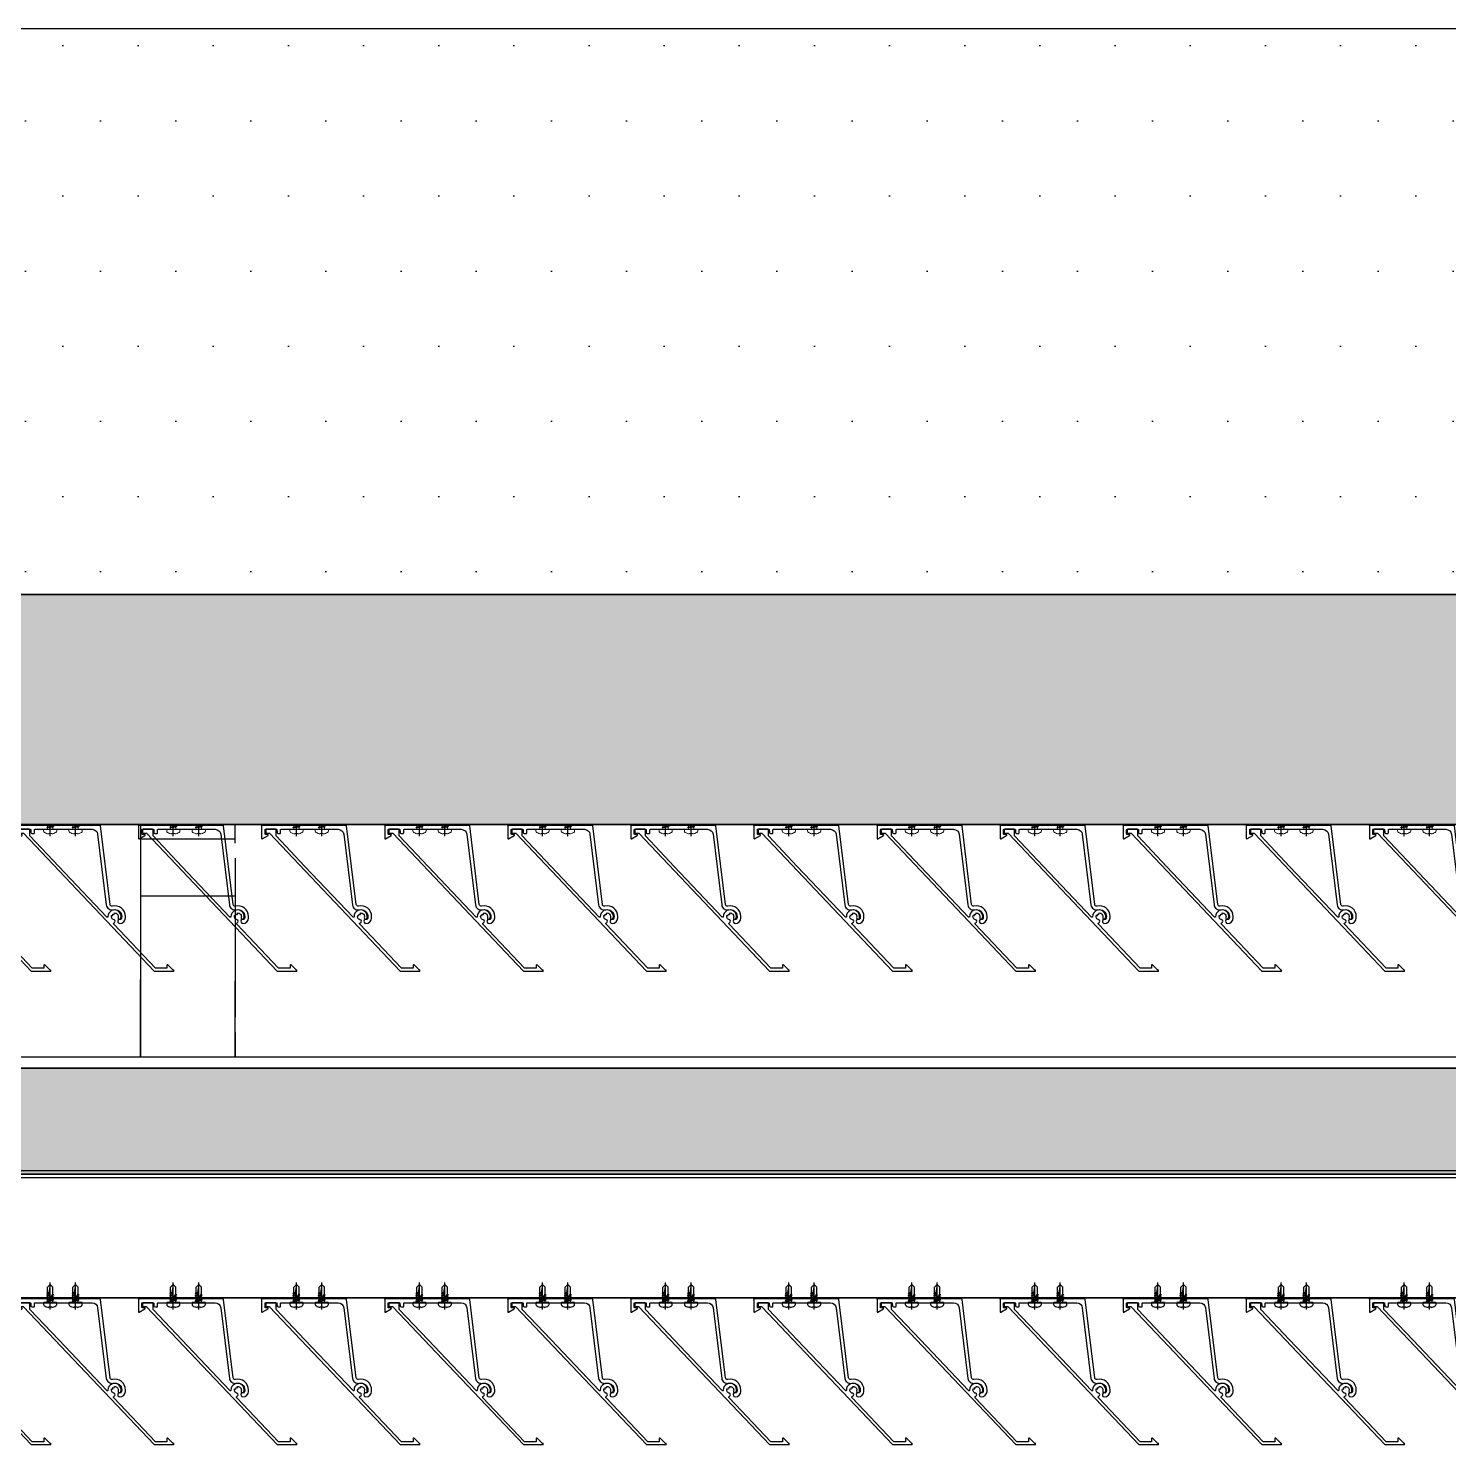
# Model space of a CAD drawing. Header units: millimetres. Extents: x 2519235 to 7246330, y 25937 to 201821.
# Drawn here: x 2732585 to 2733335, y 105068 to 105816 of the extents above; entities that cross this region are included whole.
import ezdxf
from ezdxf.xclip import XClip

# ---------------------------------------------------------------- set-up
doc = ezdxf.new("R2010")
doc.units = ezdxf.units.MM
doc.header["$XCLIPFRAME"] = 0
doc.set_wipeout_variables(frame=1)
doc.linetypes.add('CENTER', pattern=[50.8, 31.75, -6.35, 6.35, -6.35])
for name, color, linetype in [('000 - EXISTING_CANOPY_MAIN_COLOR_1', 7, 'Continuous'), ('010 - ASPG_ACCESSORIES_MAIN_COLOR_1', 7, 'Continuous'), ('010 - ASPG_ACCESSORIES_MAIN_COLOR_251', 7, 'Continuous'), ('010 - ASPG_EXTR_DEF_SUB', 7, 'Continuous'), ('010 - ASPG_EXTR_MAIN_COLOR_2', 7, 'Continuous'), ('010 - ASPG_FLASHING_HATCH_', 7, 'Continuous'), ('010 - ASPG_FLASHING_MAIN_COLOR_2', 7, 'Continuous'), ('010 - ASPG_FLASHING_MAIN_COLOR_4', 7, 'Continuous'), ('010 - ASPG_FLASHING_WIPEOUT_', 7, 'Continuous'), ('010 - ASPG_FRAMING_MAIN_COLOR_2', 7, 'Continuous'), ('010 - ASPG_FRAMING_SUB_COLOR_2', 7, 'Continuous'), ('010 - ASPG_FRAMING_WIPEOUT_', 7, 'Continuous'), ('_LOUVER-SB', 7, 'Continuous'), ('_RCW03', 7, 'Continuous'), ('Center Line', 7, 'CENTER'), ('Xref-PLAN-106.940$0$_PP-Dim', 7, 'Continuous')]:
    doc.layers.add(name, color=color, linetype=linetype)
doc.layers.add('SCREW', color=7, linetype='Continuous', lineweight=5)
pattern_1 = [(0, (0, 0), (3.96875, 7.9375), [0, -7.9375])]
pattern_2 = [(0, (0, 0), (19.84375, 39.6875), [0, -39.6875])]

# ---------------------------------------------------------------- blocks, each defined once
blk = doc.blocks.new('Xref-PLAN-106.940')
at = {"layer": 'Xref-PLAN-106.940$0$_PP-Dim', "color": 7}
for p, q in [((130644.18, 10358.4), (136394.18, 10358.4)), ((130644.18, 10058.4), (136394.18, 10058.4))]:
    blk.add_line(p, q, dxfattribs=at)
blk = doc.blocks.new('*U416')
at = {"color": 7}
for p, q in [((5400, -25), (-250, -25)), ((-250, -30.08), (5400, -30.08)), ((-250, -35.39), (5400, -35.39)), ((-250, -134.54), (5400, -134.54)), ((-250, -139.62), (5400, -139.62)), ((-250, -144.93), (5400, -144.93))]:
    blk.add_line(p, q, dxfattribs=at)
blk = doc.blocks.new('A$C53fc0519')
at = {"layer": '000 - EXISTING_CANOPY_MAIN_COLOR_1', "color": 7}
for p, q in [((16400.24, -13147.86), (16450.24, -13147.86)), ((16400.24, -13147.86), (16400.24, -13475)), ((16400.24, -13153.39), (16450.24, -13153.39)), ((16450.24, -13275), (16450.24, -13147.86)), ((16400.24, -13272.86), (16450.24, -13272.86)), ((16450.24, -13283), (16450.24, -13367)), ((16400.24, -13302.86), (16450.24, -13302.86)), ((16400.24, -13400), (16400.24, -13347.14)), ((16450.24, -13400), (16450.24, -13347.92)), ((16450.24, -13375), (16450.24, -13475)), ((16342.24, -13400), (16414.87, -13400)), ((16417.24, -13400), (16489.87, -13400)), ((16492.24, -13400), (16564.87, -13400)), ((16567.24, -13400), (16639.87, -13400)), ((16642.24, -13400), (16714.87, -13400)), ((16717.24, -13400), (16789.87, -13400)), ((16792.24, -13400), (16864.87, -13400)), ((16867.24, -13400), (16939.87, -13400)), ((16942.24, -13400), (17014.87, -13400)), ((17017.24, -13400), (17089.87, -13400)), ((16250.24, -13475), (17650.24, -13475))]:
    blk.add_line(p, q, dxfattribs=at)
blk = doc.blocks.new('A$C6d15e31b')
at = {"layer": '_RCW03', "color": 7}
blk.add_lwpolyline([(-4975.16, -12900), (774.84, -12900), (774.84, -13200), (-4975.16, -13200)], close=True, dxfattribs=at)
at = {"color": 7}
blk.add_blockref('Xref-PLAN-106.940', (-135619.34, -23258.4), dxfattribs=at)
at = {"layer": '000 - EXISTING_CANOPY_MAIN_COLOR_1', "color": 7}
blk.add_blockref('A$C53fc0519', (-18300, -52.14), dxfattribs=at)
at = {"layer": '_LOUVER-SB', "color": 7}
blk.add_blockref('*U416', (-4675.16, -13050), dxfattribs=at)
blk = doc.blocks.new('PZG35-9D5')
at = {"layer": 'Center Line', "color": 7}
blk.add_line((0, 3.73), (0, -10.53), dxfattribs=at)
at = {"layer": 'SCREW', "color": 7}
for p, q in [((-1.4, 0), (-1.4, -1.09)), ((1.4, 0), (1.4, -0.59)), ((-1.85, -1.4), (1.85, -0.9)), ((-1.85, -1.4), (-1.4, -1.09)), ((-1.85, -1.4), (-1.4, -1.71)), ((-1.85, -2.7), (1.85, -2.2)), ((-1.85, -2.7), (-1.4, -2.39)), ((-1.85, -2.7), (-1.4, -3.01)), ((-1.85, -4), (-1.4, -3.69)), ((-1.85, -4), (-0.99, -3.88)), ((-1.85, -4), (-1.4, -4.31)), ((-1.4, -1.09), (1.4, -0.59)), ((-1.4, -1.71), (1.4, -1.21)), ((-1.4, -1.71), (-1.4, -2.39)), ((-1.4, -2.39), (1.4, -1.89)), ((-1.4, -3.01), (1.4, -2.51)), ((-1.4, -3.01), (-1.4, -3.69)), ((-1.4, -3.69), (-0.84, -3.59)), ((-1.4, -4.31), (-1.18, -4.27)), ((-1.4, -4.31), (-1.4, -8.1)), ((0.56, -3.34), (1.4, -3.19)), ((0.71, -3.65), (1.85, -3.5)), ((0.71, -3.93), (1.4, -3.81)), ((0.71, -4.61), (1.4, -4.49)), ((0.71, -4.95), (1.85, -4.8)), ((0.71, -5.23), (1.4, -5.11)), ((1.85, -0.9), (1.4, -0.59)), ((1.85, -0.9), (1.4, -1.21)), ((1.4, -1.21), (1.4, -1.89)), ((1.85, -2.2), (1.4, -1.89)), ((1.85, -2.2), (1.4, -2.51)), ((1.4, -2.51), (1.4, -3.19)), ((1.85, -3.5), (1.4, -3.19)), ((1.85, -3.5), (1.4, -3.81)), ((1.4, -3.81), (1.4, -4.49)), ((1.85, -4.8), (1.4, -4.49)), ((1.85, -4.8), (1.4, -5.11)), ((1.4, -5.11), (1.4, -8.1)), ((0, -9.5), (-1.4, -8.1)), ((0, -9.5), (1.4, -8.1))]:
    blk.add_line(p, q, dxfattribs=at)
blk.add_lwpolyline([(0, -9.5), (0.71, -5.23), (0.71, -3.6, 0.417657), (0.41, -3.3, 0.108102), (-0.84, -3.59), (-1.4, -4.7)], format="xyb", dxfattribs=at)
blk = doc.blocks.new('*U2951')
at = {"layer": 'SCREW', "color": 7}
blk.add_lwpolyline([(3.03, 1.78, 0.09906), (0.8, 2.55), (0.8, 2.27), (-0.8, 2.27), (-0.8, 2.55, 0.09906), (-3.03, 1.78, 0.266588), (-3.5, 0.96), (-3.5, 0.2, 0.414214), (-3.3, 0), (3.3, 0, 0.414214), (3.5, 0.2), (3.5, 0.96, 0.266588)], format="xyb", close=True, dxfattribs=at)
blk.add_blockref('PZG35-9D5', (0, 0), dxfattribs=at)
blk = doc.blocks.new('*U2950')
at = {"color": 7}
blk.add_point((0, 0), dxfattribs=at)
at = {"layer": '010 - ASPG_ACCESSORIES_MAIN_COLOR_1', "color": 7}
blk.add_lwpolyline([(-39.7, -0.6, 0.414214), (-40, -0.9), (-40, -7.37, 0.57735), (-39.65, -7.57), (-36.64, -5.83, 0.767327), (-36.79, -5.3), (-37.9, -5.3, -0.414214), (-38.2, -5), (-38.2, -2.8, -0.414214), (-38, -2.6), (-32.18, -2.6, -0.388879), (-31.98, -2.78), (-31.85, -4.34, 0.388879), (-31.35, -4.8), (-30.3, -4.8, 0.414214), (-30, -4.5), (-30, -2.9, -0.414214), (-29.7, -2.6), (0.41, -2.6, -0.378969), (3.39, -5.24), (7.95, -42.52, 0.446593), (11.62, -45.08, -0.489802), (16.08, -48.68), (16.06, -49.36, -0.18248), (15.8, -50.02, -0.267949), (15.33, -50.17, 1.122115), (15.1, -52.34, 0.405004), (18.06, -49.4), (18.08, -48.72, 0.489805), (11.16, -43.13, -0.446597), (9.94, -42.28), (4.87, -0.85, 0.364176), (4.57, -0.6)], format="xyb", close=True, dxfattribs=at)
at = {"layer": '010 - ASPG_EXTR_DEF_SUB', "color": 7}
for p in [(-40, -0.5), (43.44, -76.9), (43.44, -77.5)]:
    blk.add_point(p, dxfattribs=at)
at = {"layer": '010 - ASPG_EXTR_MAIN_COLOR_2', "color": 7}
blk.add_lwpolyline([(11.37, -48.15), (11.47, -47.44), (12.18, -47.56), (12.29, -46.79, -0.535538), (14.19, -49.17, 0.991572), (15.66, -49.58, 1.157025), (8.79, -48.77, -0.688558), (8.27, -48.99), (-17.14, -22.17), (-32.34, -6.13), (-32.34, -2.9, 0.414312), (-32.64, -2.6), (-37.54, -2.6, 0.414116), (-37.84, -2.9), (-37.84, -4.3, 0.414214), (-37.54, -4.6), (-35.99, -4.6, -0.205895), (-35.77, -4.69), (33.23, -77.5), (43.14, -77.5, 0.668179), (43.36, -76.99), (40.52, -74.15, 0.668179), (40.01, -74.36), (40.01, -76), (33.87, -76), (11.86, -52.78, -0.558354), (12.08, -51.95, 0.766275), (12.04, -50.39, -0.438583), (10.71, -48.05)], format="xyb", close=True, dxfattribs=at)
at = {"layer": 'SCREW', "color": 7, "rotation": 180}
for p in [(-21.65, -2.5), (-8.24, -2.5)]:
    blk.add_blockref('*U2951', p, dxfattribs=at)
blk = doc.blocks.new('*U1112')
at = {"color": 7}
blk.add_wipeout([(1440, 4), (60, 4), (60, 69.3), (1440, 69.3)], dxfattribs=at).dxf.layer = '010 - ASPG_FRAMING_WIPEOUT_'
at = {"layer": '010 - ASPG_FRAMING_MAIN_COLOR_2', "color": 7}
blk.add_lwpolyline([(1410, 69.3), (90, 69.3), (90, 6), (1410, 6)], close=True, dxfattribs=at)
at = {"layer": '010 - ASPG_FRAMING_SUB_COLOR_2', "color": 7}
for points in [[(1440, 4), (60, 4), (60, 69.3), (1440, 69.3)], [(60, 2), (60, 4), (1440, 4), (1440, 2)]]:
    blk.add_lwpolyline(points, close=True, dxfattribs=at)
at = {"color": 7, "rotation": 180}
for p in [(611.77, 69.3), (676.77, 69.3), (741.77, 69.3), (806.77, 69.3), (871.77, 69.3), (936.77, 69.3), (1001.77, 69.3), (1066.77, 69.3), (1131.77, 69.3), (1196.77, 69.3), (1261.77, 69.3), (1326.77, 69.3), (1391.77, 69.3)]:
    blk.add_blockref('*U2950', p, dxfattribs=at)
blk = doc.blocks.new('W-1-PP17-ENT1_REV02_20260416-153151_PP17_ENT1_ASPG_MAIN_UPPL')
at = {"color": 7, "rotation": 179.9999999999999}
blk.add_blockref('*U1112', (-599, -13248), dxfattribs=at)
blk = doc.blocks.new('*U2908')
at = {"color": 7}
blk.add_wipeout([(0, -52), (3000, -52), (3000, -351), (0, -351)], dxfattribs=at).dxf.layer = '010 - ASPG_FLASHING_WIPEOUT_'
at = {"layer": '010 - ASPG_FLASHING_HATCH_'}
h = blk.add_hatch(dxfattribs=at)
h.set_pattern_fill('DOTS', scale=0.5)
h.set_pattern_definition(pattern_2)
h.paths.add_polyline_path([(0, -52), (3000, -52), (3000, -351), (0, -351)])
at = {"layer": '010 - ASPG_FLASHING_MAIN_COLOR_2', "color": 7}
blk.add_lwpolyline([(0, -52), (3000, -52), (3000, -351), (0, -351)], close=True, dxfattribs=at)
at = {"color": 7}
blk.add_wipeout([(0, 69.3), (3000, 69.3), (3000, -52), (0, -52)], dxfattribs=at).dxf.layer = '010 - ASPG_FLASHING_WIPEOUT_'
at = {"layer": '010 - ASPG_FLASHING_HATCH_'}
h = blk.add_hatch(dxfattribs=at)
h.set_pattern_fill('DOTS', scale=0.1)
h.set_pattern_definition(pattern_1)
h.paths.add_polyline_path([(0, 69.3), (3000, 69.3), (3000, -52), (0, -52)])
at = {"layer": '010 - ASPG_FLASHING_MAIN_COLOR_4', "color": 7}
blk.add_lwpolyline([(0, 69.3), (3000, 69.3), (3000, -52), (0, -52)], close=True, dxfattribs=at)
blk = doc.blocks.new('W-1-PP17-ENT1_REV03_20260621-000232_LOPF_FLASHING')
at = {"color": 7, "rotation": 180}
blk.add_blockref('*U2908', (-599, -13248), dxfattribs=at)
blk = doc.blocks.new('PZG35-9D5SUB')
at = {"layer": '010 - ASPG_ACCESSORIES_MAIN_COLOR_251', "color": 7}
for p, q in [((-1.4, 0), (-1.4, -1.09)), ((0, 3.73), (0, -10.53)), ((1.4, 0), (1.4, -0.59)), ((-1.85, -1.4), (1.85, -0.9)), ((-1.85, -1.4), (-1.4, -1.09)), ((-1.85, -1.4), (-1.4, -1.71)), ((-1.85, -2.7), (1.85, -2.2)), ((-1.85, -2.7), (-1.4, -2.39)), ((-1.85, -2.7), (-1.4, -3.01)), ((-1.85, -4), (-1.4, -3.69)), ((-1.85, -4), (-0.99, -3.88)), ((-1.85, -4), (-1.4, -4.31)), ((-1.4, -1.09), (1.4, -0.59)), ((-1.4, -1.71), (1.4, -1.21)), ((-1.4, -1.71), (-1.4, -2.39)), ((-1.4, -2.39), (1.4, -1.89)), ((-1.4, -3.01), (1.4, -2.51)), ((-1.4, -3.01), (-1.4, -3.69)), ((-1.4, -3.69), (-0.84, -3.59)), ((-1.4, -4.31), (-1.18, -4.27)), ((-1.4, -4.31), (-1.4, -8.1)), ((0.56, -3.34), (1.4, -3.19)), ((0.71, -3.65), (1.85, -3.5)), ((0.71, -3.93), (1.4, -3.81)), ((0.71, -4.61), (1.4, -4.49)), ((0.71, -4.95), (1.85, -4.8)), ((0.71, -5.23), (1.4, -5.11)), ((1.85, -0.9), (1.4, -0.59)), ((1.85, -0.9), (1.4, -1.21)), ((1.4, -1.21), (1.4, -1.89)), ((1.85, -2.2), (1.4, -1.89)), ((1.85, -2.2), (1.4, -2.51)), ((1.4, -2.51), (1.4, -3.19)), ((1.85, -3.5), (1.4, -3.19)), ((1.85, -3.5), (1.4, -3.81)), ((1.4, -3.81), (1.4, -4.49)), ((1.85, -4.8), (1.4, -4.49)), ((1.85, -4.8), (1.4, -5.11)), ((1.4, -5.11), (1.4, -8.1)), ((0, -9.5), (-1.4, -8.1)), ((0, -9.5), (1.4, -8.1))]:
    blk.add_line(p, q, dxfattribs=at)
blk.add_lwpolyline([(0, -9.5), (0.71, -5.23), (0.71, -3.6, 0.417657), (0.41, -3.3, 0.108102), (-0.84, -3.59), (-1.4, -4.7)], format="xyb", dxfattribs=at)
blk = doc.blocks.new('*U3457')
at = {"layer": '010 - ASPG_ACCESSORIES_MAIN_COLOR_251', "color": 7}
blk.add_lwpolyline([(3.03, 1.78, 0.09906), (0.8, 2.55), (0.8, 2.27), (-0.8, 2.27), (-0.8, 2.55, 0.09906), (-3.03, 1.78, 0.266588), (-3.5, 0.96), (-3.5, 0.2, 0.414214), (-3.3, 0), (3.3, 0, 0.414214), (3.5, 0.2), (3.5, 0.96, 0.266588)], format="xyb", close=True, dxfattribs=at)
at = {"layer": 'SCREW', "color": 7}
blk.add_blockref('PZG35-9D5SUB', (0, 0), dxfattribs=at)
blk = doc.blocks.new('*U3456')
at = {"color": 7}
blk.add_point((0, 0), dxfattribs=at)
at = {"layer": '010 - ASPG_ACCESSORIES_MAIN_COLOR_251', "color": 7}
for points in [[(-39.7, -0.6, 0.414214), (-40, -0.9), (-40, -7.37, 0.57735), (-39.65, -7.57), (-36.64, -5.83, 0.767327), (-36.79, -5.3), (-37.9, -5.3, -0.414214), (-38.2, -5), (-38.2, -2.8, -0.414214), (-38, -2.6), (-32.18, -2.6, -0.388879), (-31.98, -2.78), (-31.85, -4.34, 0.388879), (-31.35, -4.8), (-30.3, -4.8, 0.414214), (-30, -4.5), (-30, -2.9, -0.414214), (-29.7, -2.6), (0.41, -2.6, -0.378969), (3.39, -5.24), (7.95, -42.52, 0.446593), (11.62, -45.08, -0.489802), (16.08, -48.68), (16.06, -49.36, -0.18248), (15.8, -50.02, -0.267949), (15.33, -50.17, 1.122115), (15.1, -52.34, 0.405004), (18.06, -49.4), (18.08, -48.72, 0.489805), (11.16, -43.13, -0.446597), (9.94, -42.28), (4.87, -0.85, 0.364176), (4.57, -0.6)], [(11.37, -48.15), (11.47, -47.44), (12.18, -47.56), (12.29, -46.79, -0.535538), (14.19, -49.17, 0.991572), (15.66, -49.58, 1.157025), (8.79, -48.77, -0.688558), (8.27, -48.99), (-17.14, -22.17), (-32.34, -6.13), (-32.34, -2.9, 0.414312), (-32.64, -2.6), (-37.54, -2.6, 0.414116), (-37.84, -2.9), (-37.84, -4.3, 0.414214), (-37.54, -4.6), (-35.99, -4.6, -0.205895), (-35.77, -4.69), (33.23, -77.5), (43.14, -77.5, 0.668179), (43.36, -76.99), (40.52, -74.15, 0.668179), (40.01, -74.36), (40.01, -76), (33.87, -76), (11.86, -52.78, -0.558354), (12.08, -51.95, 0.766275), (12.04, -50.39, -0.438583), (10.71, -48.05)]]:
    blk.add_lwpolyline(points, format="xyb", close=True, dxfattribs=at)
at = {"layer": '010 - ASPG_EXTR_DEF_SUB', "color": 7}
for p in [(-40, -0.5), (43.44, -76.9), (43.44, -77.5)]:
    blk.add_point(p, dxfattribs=at)
at = {"layer": 'SCREW', "color": 7, "rotation": 180}
for p in [(-21.65, -2.5), (-8.24, -2.5)]:
    blk.add_blockref('*U3457', p, dxfattribs=at)
blk = doc.blocks.new('*U3453')
at = {"color": 7}
blk.add_wipeout([(1440, 4), (60, 4), (60, 69.3), (1440, 69.3)], dxfattribs=at).dxf.layer = '010 - ASPG_FRAMING_WIPEOUT_'
at = {"layer": '010 - ASPG_ACCESSORIES_MAIN_COLOR_251', "color": 7}
for points in [[(1440, 4), (60, 4), (60, 69.3), (1440, 69.3)], [(1410, 69.3), (90, 69.3), (90, 6), (1410, 6)], [(60, 2), (60, 4), (1440, 4), (1440, 2)]]:
    blk.add_lwpolyline(points, close=True, dxfattribs=at)
at = {"color": 7, "rotation": 180}
for p in [(611.77, 69.3), (676.77, 69.3), (741.77, 69.3), (806.77, 69.3), (871.77, 69.3), (936.77, 69.3), (1001.77, 69.3), (1066.77, 69.3), (1131.77, 69.3), (1196.77, 69.3), (1261.77, 69.3), (1326.77, 69.3), (1391.77, 69.3)]:
    blk.add_blockref('*U3456', p, dxfattribs=at)
blk = doc.blocks.new('W-1-PP17-ENT1_REV02_20260416-153151_PP17_ENT1_ASPG_MAIN_LOPLSUB')
at = {"color": 7, "rotation": 179.9999999999999}
blk.add_blockref('*U3453', (-599, -13498), dxfattribs=at)
blk = doc.blocks.new('*U3469')
at = {"color": 7}
blk.add_wipeout([(0, -52), (3000, -52), (3000, -58), (0, -58)], dxfattribs=at).dxf.layer = '010 - ASPG_FLASHING_WIPEOUT_'
at = {"layer": '010 - ASPG_ACCESSORIES_MAIN_COLOR_251'}
h = blk.add_hatch(dxfattribs=at)
h.set_pattern_fill('DOTS', scale=0.5)
h.set_pattern_definition(pattern_2)
h.paths.add_polyline_path([(0, -52), (3000, -52), (3000, -58), (0, -58)])
at = {"layer": '010 - ASPG_ACCESSORIES_MAIN_COLOR_251', "color": 7}
blk.add_lwpolyline([(0, -52), (3000, -52), (3000, -58), (0, -58)], close=True, dxfattribs=at)
at = {"color": 7}
blk.add_wipeout([(0, 69.3), (3000, 69.3), (3000, -52), (0, -52)], dxfattribs=at).dxf.layer = '010 - ASPG_FLASHING_WIPEOUT_'
at = {"layer": '010 - ASPG_ACCESSORIES_MAIN_COLOR_251'}
h = blk.add_hatch(dxfattribs=at)
h.set_pattern_fill('DOTS', scale=0.1)
h.set_pattern_definition(pattern_1)
h.paths.add_polyline_path([(0, 69.3), (3000, 69.3), (3000, -52), (0, -52)])
at = {"layer": '010 - ASPG_ACCESSORIES_MAIN_COLOR_251', "color": 7}
blk.add_lwpolyline([(0, 69.3), (3000, 69.3), (3000, -52), (0, -52)], close=True, dxfattribs=at)
blk = doc.blocks.new('W-1-PP17-ENT1_REV04_20260821-163228มนตร์เพลงราคาบาวSUB')
at = {"color": 7, "rotation": 180}
blk.add_blockref('*U3469', (901, -13498), dxfattribs=at)

msp = doc.modelspace()

# ---------------------------------------------------------------- block references
at = {"color": 7}
msp.add_blockref('A$C6d15e31b', (2734544.161, 118712.942), dxfattribs=at)

# ---------------------------------------------------------------- next in the draw order: block references
at = {"layer": '010 - ASPG_ACCESSORIES_MAIN_COLOR_251', "color": 7}
msp.add_blockref('W-1-PP17-ENT1_REV04_20260821-163228มนตร์เพลงราคาบาวSUB', (2734544.161, 118712.942), dxfattribs=at)

# ---------------------------------------------------------------- next in the draw order: block references
ref = msp.add_blockref('W-1-PP17-ENT1_REV02_20260416-153151_PP17_ENT1_ASPG_MAIN_LOPLSUB', (2734544.161, 118712.942), dxfattribs=at)
XClip(ref).set_block_clipping_path([(-8153.1819314193, -13647.8428663971), (10088.6582331769, -13200)])

# ---------------------------------------------------------------- next in the draw order: block references
at = {"color": 7}
msp.add_blockref('W-1-PP17-ENT1_REV02_20260416-153151_PP17_ENT1_ASPG_MAIN_UPPL', (2734544.161, 118712.942), dxfattribs=at)

# ---------------------------------------------------------------- next in the draw order: block references
msp.add_blockref('W-1-PP17-ENT1_REV03_20260621-000232_LOPF_FLASHING', (2734544.161, 118712.942), dxfattribs=at)

doc.saveas('drawing.dxf')
